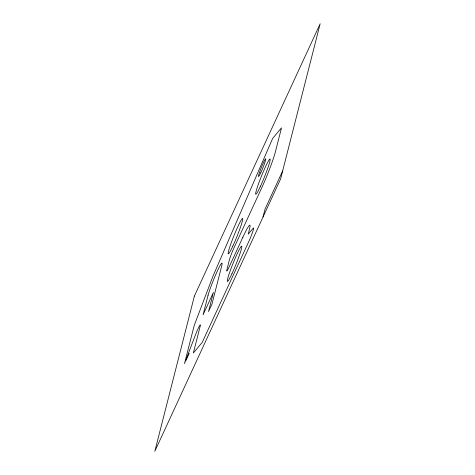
<?xml version="1.0" encoding="UTF-8"?>
<svg xmlns="http://www.w3.org/2000/svg" width="475" height="475" viewBox="0 0 475 475"><rect width="100%" height="100%" fill="white"/><g stroke="black" fill="none" stroke-linecap="round" stroke-linejoin="round"><path stroke-width="0.71" d="M263.025 217.004L265.038 209.095L282.631 171.006M185.968 360.418L189.198 353.418M242.862 237.239L229.128 266.968A9.53 0.772 -68 0 1 226.913 269.616L229.354 260.051A9.53 0.772 -68 0 1 234.003 247.837L261.464 188.379A28.583 2.316 -68 0 0 275.423 151.733L281.521 127.817L272.662 138.409L212.865 276.462L194.257 325.322L184.502 363.583L195.172 335.576A9.53 0.772 -68 0 1 199.173 326.438A9.53 0.772 -68 0 1 200.171 326.272L193.361 352.99L202.213 342.392L248.805 241.514A9.53 0.772 -68 0 0 252.73 231.693A9.53 0.772 -68 0 0 253.312 228.095L248.235 234.169L249.458 229.383A28.583 2.316 -68 0 0 242.814 237.334M194.382 296.085L154.832 451.25L280.618 178.915L320.168 23.75L194.382 296.085M207.991 295.592L203.11 314.723L213.412 292.428L208.531 311.558L211.963 304.131L221.718 265.863A19.053 1.544 -68 0 0 217.289 271.166A19.053 1.544 -68 0 0 207.991 295.592M232.851 246.056A19.053 1.544 -68 0 0 242.642 218.506A19.053 1.544 -68 0 0 230.856 243.847A19.053 1.544 -68 0 0 232.851 246.056M260.306 186.598A19.053 1.544 -68 0 0 270.103 159.048A19.053 1.544 -68 0 0 258.317 184.395A19.053 1.544 -68 0 0 260.306 186.598M231.948 273.719A19.053 1.544 -68 0 0 241.745 246.175A19.053 1.544 -68 0 0 229.959 271.516A19.053 1.544 -68 0 0 231.948 273.719M260.84 172.585A9.53 0.772 -68 0 0 265.739 158.816A9.53 0.772 -68 0 0 259.843 171.487A9.53 0.772 -68 0 0 260.84 172.585"/></g></svg>
